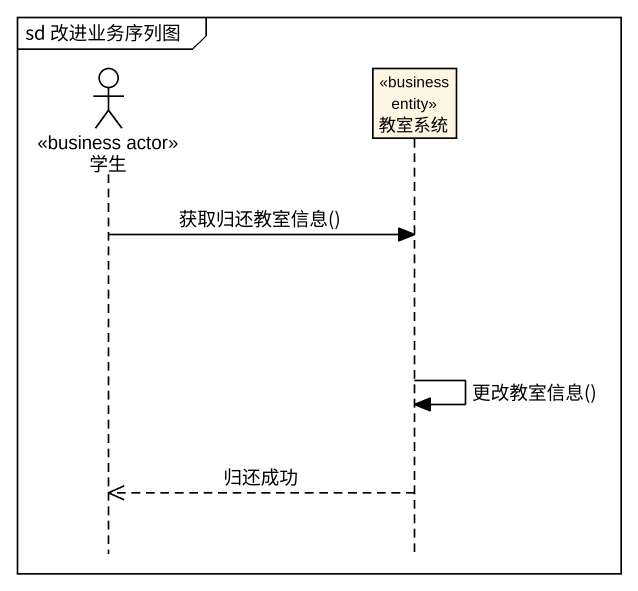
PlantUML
@startuml
mainframe sd 改进业务序列图
hide footbox
actor 学生 <<business actor>>
participant 教室系统 <<business entity>>

学生 -> 教室系统 : 获取归还教室信息()
教室系统 -> 教室系统 : 更改教室信息()
教室系统 -->> 学生 : 归还成功
@enduml
